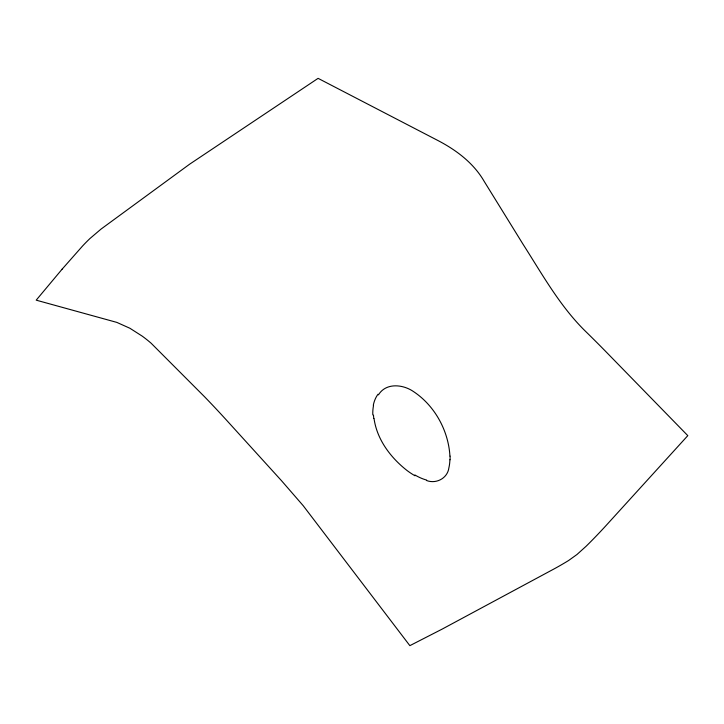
<?xml version="1.0" encoding="UTF-8"?>
<svg xmlns="http://www.w3.org/2000/svg" width="724" height="724" viewBox="0 0 724 724"><rect width="100%" height="100%" fill="white"/><g stroke="black" fill="none" stroke-linecap="round" stroke-linejoin="round"><path stroke-width="1.09" d="M449.921 459.704L449.785 461.894A25.657 11.104 82.8 0 1 448.898 467.758C447.613 478.202 436.427 484.112 426.825 480.627M378.462 394.87C385.901 382.525 402.924 384.281 413.413 391.512C434.762 405.603 448.464 430.662 449.93 456.084M415.006 475.777L414.535 475.505A87.595 37.422 61.2 0 1 407.033 470.51C390.643 457.668 376.923 439.531 374.027 418.472M372.806 414.952A37.992 27.132 67.4 0 1 373.521 405.54M373.756 418.436A40.68 29.883 66.2 0 1 373.503 415.123M373.285 405.277A35.793 23.494 71.7 0 1 378.019 394.236M450.075 456.129A31.657 16.815 80 0 1 450.057 459.776M426.653 480.075A92.781 41.594 63.1 0 1 414.87 474.971M62.146 269.138L36.2 300.161L116.835 322.397L129.886 328.253L142.248 336.153A64.726 28.526 44.3 0 1 151.135 343.23L204.53 396.734A462.102 203.625 44.3 0 1 226.657 420.318L281.509 480.7L303.175 505.66L409.856 645.654L442.102 629.138L552.81 569.598A591.255 110.591 -51.1 0 0 568.584 560.521L576.983 554.494L586.105 546.267A138.221 25.856 -51.1 0 0 605.617 526.031L687.8 435.64L607.02 352.814A549.29 242.042 44.3 0 0 584.521 330.334C559.435 305.356 542.113 274.079 523.19 244.486L484.238 181.462C473.704 163.135 456.355 150.112 437.902 140.51L318.089 78.346L189.652 164.176L101.034 229.092L89.894 238.576A50.517 9.448 -51.1 0 0 82.672 245.888L62.146 269.138"/></g></svg>
